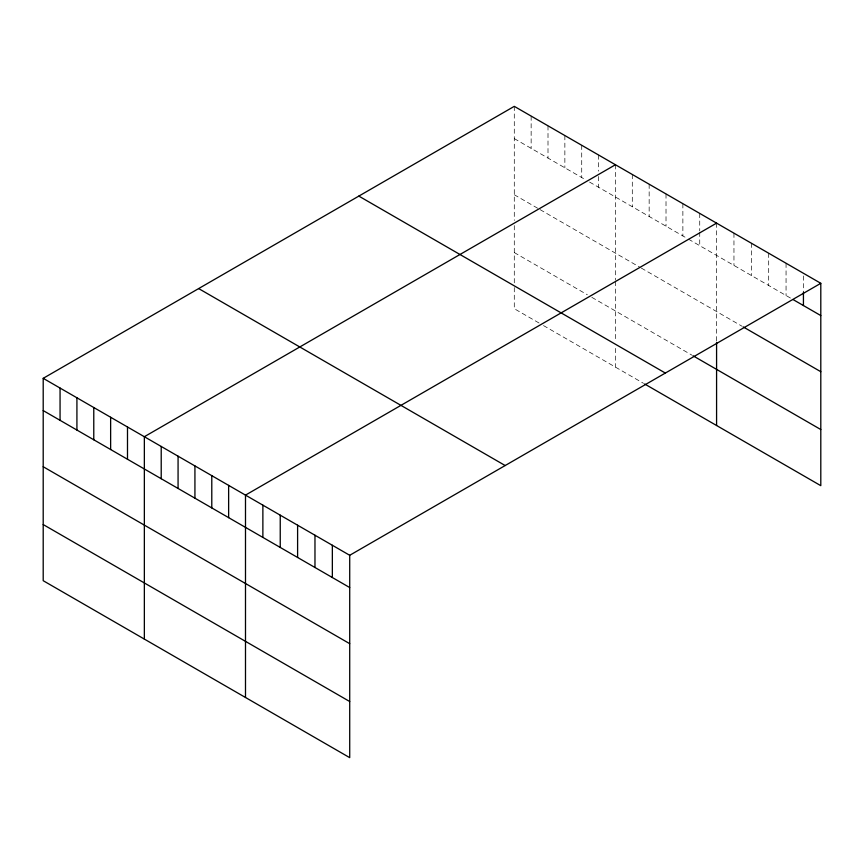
<?xml version="1.0" encoding="UTF-8"?>
<svg xmlns="http://www.w3.org/2000/svg" width="864" height="864" viewBox="0 0 864 864"><rect width="100%" height="100%" fill="white"/><g stroke="black" fill="none" stroke-linecap="round" stroke-linejoin="round"><path stroke-width="0.65" stroke-dasharray="4.32 3.24" d="M514.285 106.348L514.285 220.45M514.285 138.607L585.09 179.485M589.583 182.077L687.366 238.529M688.489 239.177L790.69 298.188M514.285 194.746L539.006 209.012M540.14 209.66L640.159 267.419M641.282 268.067L742.057 326.246M514.285 252.58L587.336 294.754M591.829 297.346L691.859 355.104M539.006 322.985L514.285 308.707L514.285 285.995M543.51 325.588L643.529 383.335M803.434 275.972L803.434 292.097M786.056 263.25L786.056 295.52M768.69 253.228L768.69 285.487M751.324 243.194L751.324 275.454M733.957 233.172L733.957 265.432M716.58 223.139L716.58 341.096M699.732 213.408L699.732 230.882M699.732 232.232L699.732 245.668M682.873 203.677L682.873 235.937M666.014 193.946L666.014 226.206M649.156 184.205L649.156 216.475M632.297 174.474L632.297 206.734M615.438 164.743L615.438 280.13M615.438 281.416L615.438 341.712M615.438 348.397L615.438 367.114M598.579 155.012L598.579 171.137M598.579 176.515L598.579 187.272M581.72 145.282L581.72 177.541M564.862 135.54L564.862 167.81M548.003 125.809L548.003 158.069M531.144 116.078L531.144 148.338M514.285 225.59L514.285 284.656"/><path stroke-width="1.3" d="M820.8 283.306L349.715 555.293L349.715 757.652L43.2 580.694L43.2 378.324L514.285 106.348L820.8 283.306L820.8 485.676L644.652 383.983M615.438 164.743L144.353 436.72L144.353 639.09M716.58 223.139L245.495 495.115L245.495 697.486M793.012 299.527L820.8 315.576M743.213 326.916L820.8 371.704M692.982 355.752L820.8 429.538M358.83 196.096L665.345 373.064M198.655 288.576L505.17 465.534M43.2 378.324L349.715 555.293M43.2 410.584L349.715 587.552M43.2 466.722L349.715 643.68M43.2 524.556L349.715 701.525M803.434 292.097L803.434 305.543M716.58 342.382L716.58 425.509M332.348 545.26L332.348 577.519M314.971 535.237L314.971 567.497M297.605 525.204L297.605 557.464M280.238 515.171L280.238 547.441M262.872 505.148L262.872 537.408M228.636 485.384L228.636 517.644M211.788 475.654L211.788 507.913M194.929 465.923L194.929 498.182M178.07 456.192L178.07 488.452M161.212 446.45L161.212 478.721M127.494 426.989L127.494 459.248M110.635 417.258L110.635 449.518M93.776 407.527L93.776 439.787M76.918 397.786L76.918 430.056M60.059 388.055L60.059 420.314"/></g></svg>
